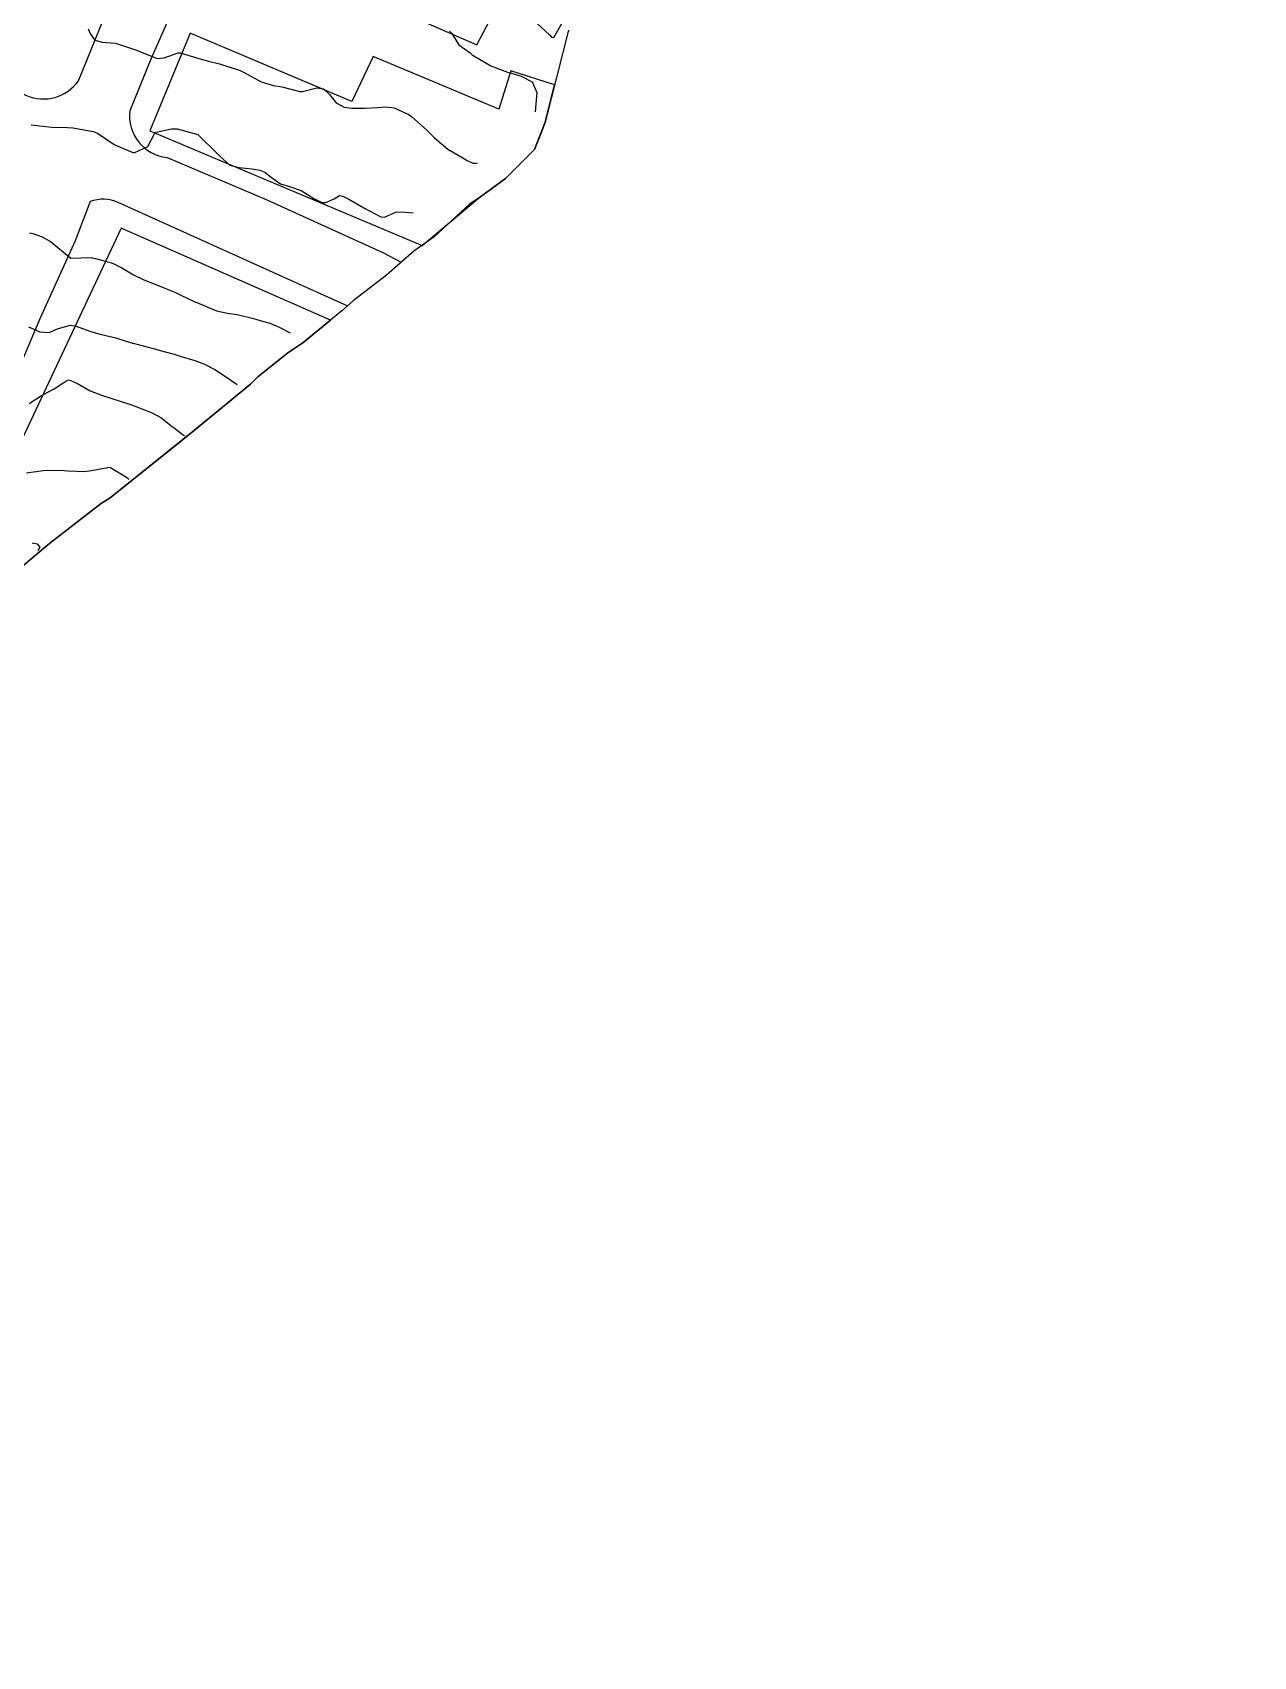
# Model space of a CAD drawing. Header units: metres. Extents: x 318500 to 325275, y 7408834 to 7428799.
# Drawn here: x 321746.1 to 321863.2, y 7415142.3 to 7415298 of the extents above; entities that cross this region are included whole.
import ezdxf

# ---------------------------------------------------------------- set-up
doc = ezdxf.new("R2010")
doc.units = ezdxf.units.M
doc.header["$MEASUREMENT"] = 0
for name, color, linetype in [('Area', 45, 'Continuous'), ('Curvas de Nivel 1m', 11, 'Continuous'), ('Curvas de Nivel 5m', 15, 'Continuous'), ('Edificações', 30, 'Continuous'), ('Vias Primárias', 230, 'Continuous')]:
    doc.layers.add(name, color=color, linetype=linetype)

msp = doc.modelspace()

# ---------------------------------------------------------------- linework, layer by layer
at = {"layer": 'Area'}
msp.add_lwpolyline([(321797.46, 7415298.25), (321795.21, 7415289.44), (321794.92, 7415288.59), (321794.19, 7415286.81), (321791.42, 7415284.05), (321788.81, 7415282.12), (321788.01, 7415281.6), (321784.59, 7415278.44), (321782.64, 7415277.07), (321780.01, 7415274.79), (321776.81, 7415272.32), (321775.71, 7415271.34), (321771.97, 7415268.3), (321770.55, 7415267.32), (321767.68, 7415265.04), (321766.96, 7415264.33), (321761.61, 7415259.91), (321753.5, 7415253.44), (321752.69, 7415252.91), (321747.52, 7415248.92), (321742.71, 7415244.86)], dxfattribs=at)
at = {"layer": 'Curvas de Nivel 1m', "flags": 128}
for points, elevation in [([(321794.06, 7415299.27), (321795.63, 7415297.81), (321795.82, 7415297.58), (321796.04, 7415297.55), (321797.55, 7415300.19)], 752), ([(321751.39, 7415298.4), (321751.58, 7415297.94), (321752.03, 7415297.32), (321752.74, 7415297.1), (321754.03, 7415297.02), (321756.02, 7415296.34), (321758.01, 7415295.54), (321758.69, 7415295.62), (321760.02, 7415296.09), (321760.22, 7415296.08), (321762.01, 7415295.54), (321762.95, 7415295.3), (321764, 7415295.04), (321765.7, 7415294.5), (321765.99, 7415294.39), (321766.36, 7415294.2), (321767.98, 7415293.32), (321769.18, 7415292.95), (321769.97, 7415292.83), (321771.69, 7415292.4), (321771.96, 7415292.39), (321773.33, 7415292.74), (321773.97, 7415292.65), (321774.53, 7415292.09), (321775.17, 7415291.3), (321775.95, 7415290.87), (321776.68, 7415290.79), (321777.95, 7415290.8), (321779.13, 7415290.85), (321779.95, 7415290.92), (321780.75, 7415290.81), (321781.94, 7415290.29), (321782.14, 7415290.18), (321782.42, 7415289.98), (321783.92, 7415288.66), (321784.62, 7415287.95), (321785.89, 7415286.86), (321787.48, 7415285.92), (321787.73, 7415285.77), (321788.29, 7415285.51), (321788.69, 7415285.51)], 754), ([(321786.04, 7415298.16), (321786.28, 7415297.94), (321786.96, 7415296.86), (321788.02, 7415296.1), (321788.12, 7415296.01), (321788.23, 7415295.91), (321790, 7415294.84), (321791.61, 7415294.25), (321791.99, 7415294.14), (321792.93, 7415293.85), (321793.98, 7415293.3), (321794.43, 7415292.29), (321794.26, 7415290.44)], 753), ([(321745.78, 7415278.84), (321746.08, 7415278.76), (321746.98, 7415278.45), (321747.77, 7415277.99), (321749.75, 7415276.41), (321751.68, 7415276.46), (321751.75, 7415276.45), (321752.09, 7415276.38), (321753.74, 7415275.91), (321754.61, 7415275.47), (321755.73, 7415274.8), (321756.74, 7415274.32), (321757.72, 7415273.93), (321758.9, 7415273.48), (321759.71, 7415273.14), (321760.3, 7415272.87), (321761.57, 7415272.25), (321761.7, 7415272.19), (321761.81, 7415272.14), (321763.69, 7415271.34), (321764.77, 7415271.13), (321765.68, 7415271), (321767.24, 7415270.62), (321767.67, 7415270.49), (321768.81, 7415270.16), (321769.66, 7415269.82), (321770.76, 7415269.23)], 756), ([(321745.66, 7415269.83), (321746.76, 7415269.35), (321747.65, 7415269.29), (321748.47, 7415269.62), (321749.66, 7415269.99), (321750.14, 7415269.93), (321751.65, 7415269.38), (321752.42, 7415269.15), (321753.65, 7415268.85), (321754.05, 7415268.76), (321755.44, 7415268.33), (321755.59, 7415268.28), (321755.64, 7415268.27), (321755.72, 7415268.25), (321757.63, 7415267.73), (321758.77, 7415267.43), (321759.63, 7415267.19), (321760.33, 7415266.97), (321761.62, 7415266.58), (321762.54, 7415266.24), (321763.61, 7415265.69), (321765.09, 7415264.72), (321765.59, 7415264.37), (321765.69, 7415264.3)], 757), ([(321745.73, 7415262.47), (321746.84, 7415263.18), (321747.58, 7415263.6), (321748.13, 7415263.88), (321748.96, 7415264.42), (321749.34, 7415264.67), (321749.59, 7415264.74), (321750.39, 7415264.4), (321751.58, 7415263.7), (321752.67, 7415263.28), (321753.57, 7415262.99), (321755.56, 7415262.33), (321757.55, 7415261.58), (321758.38, 7415261.13), (321759.44, 7415260.28), (321759.54, 7415260.2), (321760.63, 7415259.36)], 758), ([(321745.47, 7415255.82), (321747.07, 7415256.04), (321747.48, 7415256.08), (321749.11, 7415256.05), (321749.48, 7415256.02), (321751.03, 7415255.95), (321751.48, 7415256), (321753.48, 7415256.36), (321754.74, 7415255.61), (321755.07, 7415255.41), (321755.31, 7415255.22)], 759)]:
    msp.add_lwpolyline(points, dxfattribs=dict(at, elevation=elevation))
at = {"layer": 'Curvas de Nivel 5m', "flags": 128}
for points, elevation in [([(321745.92, 7415289.18), (321747.33, 7415289.03), (321747.92, 7415288.96), (321749.41, 7415288.93), (321749.92, 7415288.9), (321751.72, 7415288.59), (321751.91, 7415288.55), (321752.28, 7415288.38), (321753.89, 7415287.3), (321755.67, 7415286.55), (321755.88, 7415286.55), (321757.12, 7415287.1), (321757.76, 7415288.31), (321757.81, 7415288.41), (321757.91, 7415288.49), (321759.39, 7415288.82), (321759.92, 7415288.8), (321761.91, 7415288.26), (321763.88, 7415286.34), (321763.99, 7415286.23), (321764.97, 7415285.31), (321765.87, 7415285.09), (321767.08, 7415284.98), (321767.87, 7415284.83), (321768.34, 7415284.64), (321768.96, 7415284.16), (321769.85, 7415283.53), (321770.71, 7415283.27), (321771.84, 7415282.89), (321773.04, 7415282.11), (321773.82, 7415281.75), (321774.19, 7415281.73), (321774.98, 7415282.08), (321775.5, 7415282.41), (321775.83, 7415282.35), (321776.39, 7415282.06), (321777.82, 7415281.24), (321779.46, 7415280.36), (321779.8, 7415280.33), (321780.96, 7415280.85), (321781.81, 7415280.82), (321782.58, 7415280.74)], 755), ([(321746.02, 7415249.1), (321746.52, 7415249.02), (321746.77, 7415248.7), (321746.56, 7415248.34)], 760)]:
    msp.add_lwpolyline(points, dxfattribs=dict(at, elevation=elevation))
at = {"layer": 'Edificações'}
msp.add_lwpolyline([(321771.2, 7415304.5), (321788.68, 7415296.87), (321790.83, 7415300.98)], dxfattribs=at)
for points in [[(321796.12, 7415293.02), (321791.94, 7415294.37), (321790.77, 7415290.7), (321778.72, 7415295.75), (321776.67, 7415291.41), (321761.19, 7415297.99), (321757.31, 7415288.61), (321783.42, 7415277.62), (321788.81, 7415282.12), (321791.42, 7415284.05), (321794.19, 7415286.81), (321795.21, 7415289.44)], [(321774.63, 7415270.46), (321754.57, 7415279.29), (321740.92, 7415250.29), (321745.02, 7415248.73), (321743.72, 7415245.72), (321747.73, 7415249.08), (321752.69, 7415252.91), (321753.5, 7415253.44), (321760.24, 7415258.82), (321761.61, 7415259.91), (321766.96, 7415264.33), (321767.68, 7415265.04), (321770.55, 7415267.32), (321771.97, 7415268.3), (321774.63, 7415270.46)]]:
    msp.add_lwpolyline(points, close=True, dxfattribs=at)
at = {"layer": 'Vias Primárias'}
for points in [[(321109.37, 7414841.13, 0), (321121.45, 7414845.47, -0.165445)], [(321819.46, 7415371.8), (321807.53, 7415376.85), (321797.77, 7415381.33, 0.342219), (321795.05, 7415380.69), (321792.41, 7415374.54), (321788.26, 7415365.21), (321784.93, 7415358.03), (321782.29, 7415352.03), (321779.29, 7415345.43), (321776.74, 7415339.19), (321773.38, 7415331.31), (321770.78, 7415325.13), (321769.2, 7415321.79), (321765.47, 7415313.8), (321762.05, 7415305.95), (321759.72, 7415300.71), (321757.42, 7415295.47), (321755.39, 7415290.52, 0.416378), (321758.96, 7415286.05), (321768.47, 7415282.02), (321779.71, 7415276.93), (321781.43, 7415276.02)], [(321729, 7415299.23), (321745.48, 7415292.01, 0.358334), (321750.46, 7415293.42), (321754.62, 7415303.67)], [(321776.25, 7415271.82), (321770.77, 7415274.3), (321754.28, 7415281.73, 0.190651), (321751.58, 7415281.85), (321750.15, 7415278.06), (321746.75, 7415270.59), (321743.11, 7415262), (321740.14, 7415255.87), (321736.59, 7415247.89), (321733.16, 7415240.05), (321731.27, 7415235.94)]]:
    msp.add_lwpolyline(points, format="xyb", dxfattribs=at)

doc.saveas('drawing.dxf')
